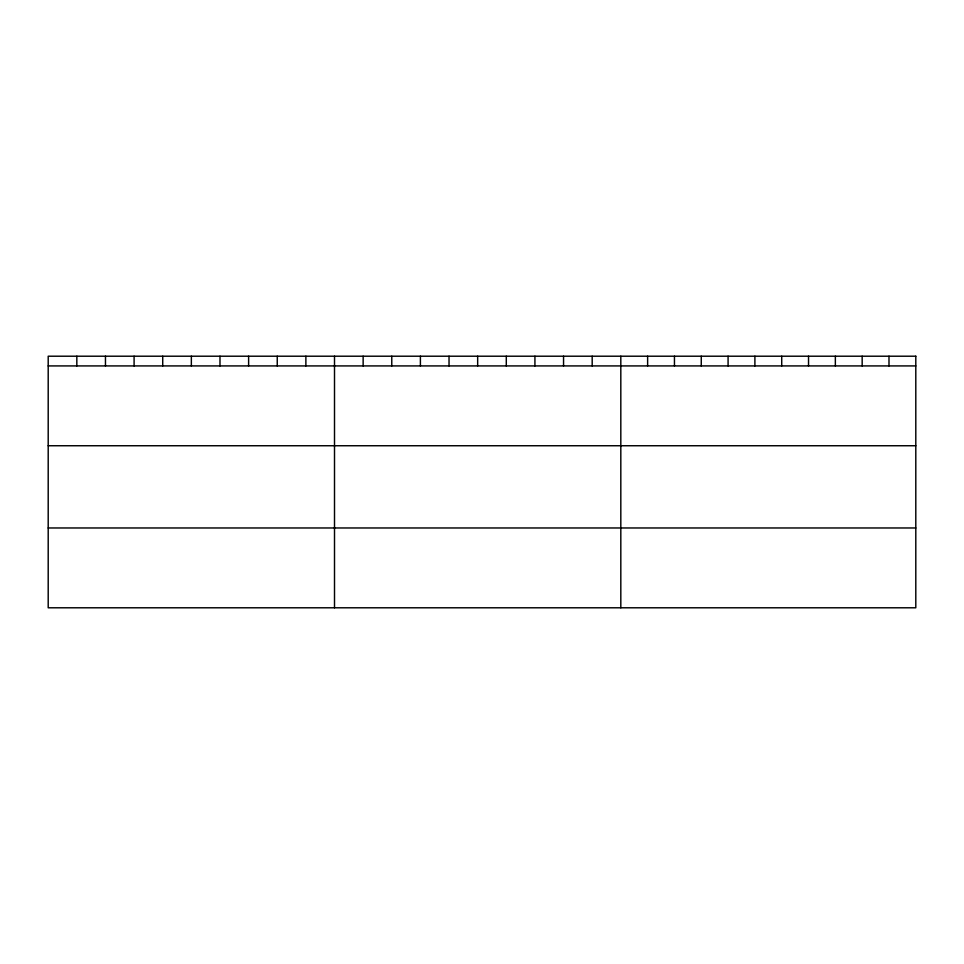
<?xml version="1.0" encoding="UTF-8"?>
<svg xmlns="http://www.w3.org/2000/svg" width="964" height="964" viewBox="0 0 964 964"><rect width="100%" height="100%" fill="white"/><g stroke="black" fill="none" stroke-linecap="round" stroke-linejoin="round"><path stroke-width="1.45" d="M48.2 365.922L915.8 365.922M48.2 445.742L915.8 445.742M48.2 527.971L915.8 527.971M888.989 356.21L888.989 365.922M862.165 356.21L862.165 365.922M835.354 356.21L835.354 365.922M808.531 356.21L808.531 365.922M781.72 356.21L781.72 365.922M754.896 356.21L754.896 365.922M728.085 356.21L728.085 365.922M701.262 356.21L701.262 365.922M674.451 356.21L674.451 365.922M647.627 356.21L647.627 365.922M620.816 356.21L620.816 607.79M592.185 356.21L592.185 365.922M563.554 356.21L563.554 365.922M534.924 356.21L534.924 365.922M506.293 356.21L506.293 365.922M477.662 356.21L477.662 365.922M449.031 356.21L449.031 365.922M420.4 356.21L420.4 365.922M391.77 356.21L391.77 365.922M363.139 356.21L363.139 365.922M334.508 356.21L334.508 607.79M305.877 356.21L305.877 365.922M277.246 356.21L277.246 365.922M248.616 356.21L248.616 365.922M219.985 356.21L219.985 365.922M191.354 356.21L191.354 365.922M162.723 356.21L162.723 365.922M134.092 356.21L134.092 365.922M105.462 356.21L105.462 365.922M76.831 356.21L76.831 365.922M915.8 356.21L48.2 356.21L48.2 607.79L915.8 607.79L915.8 356.21"/></g></svg>
